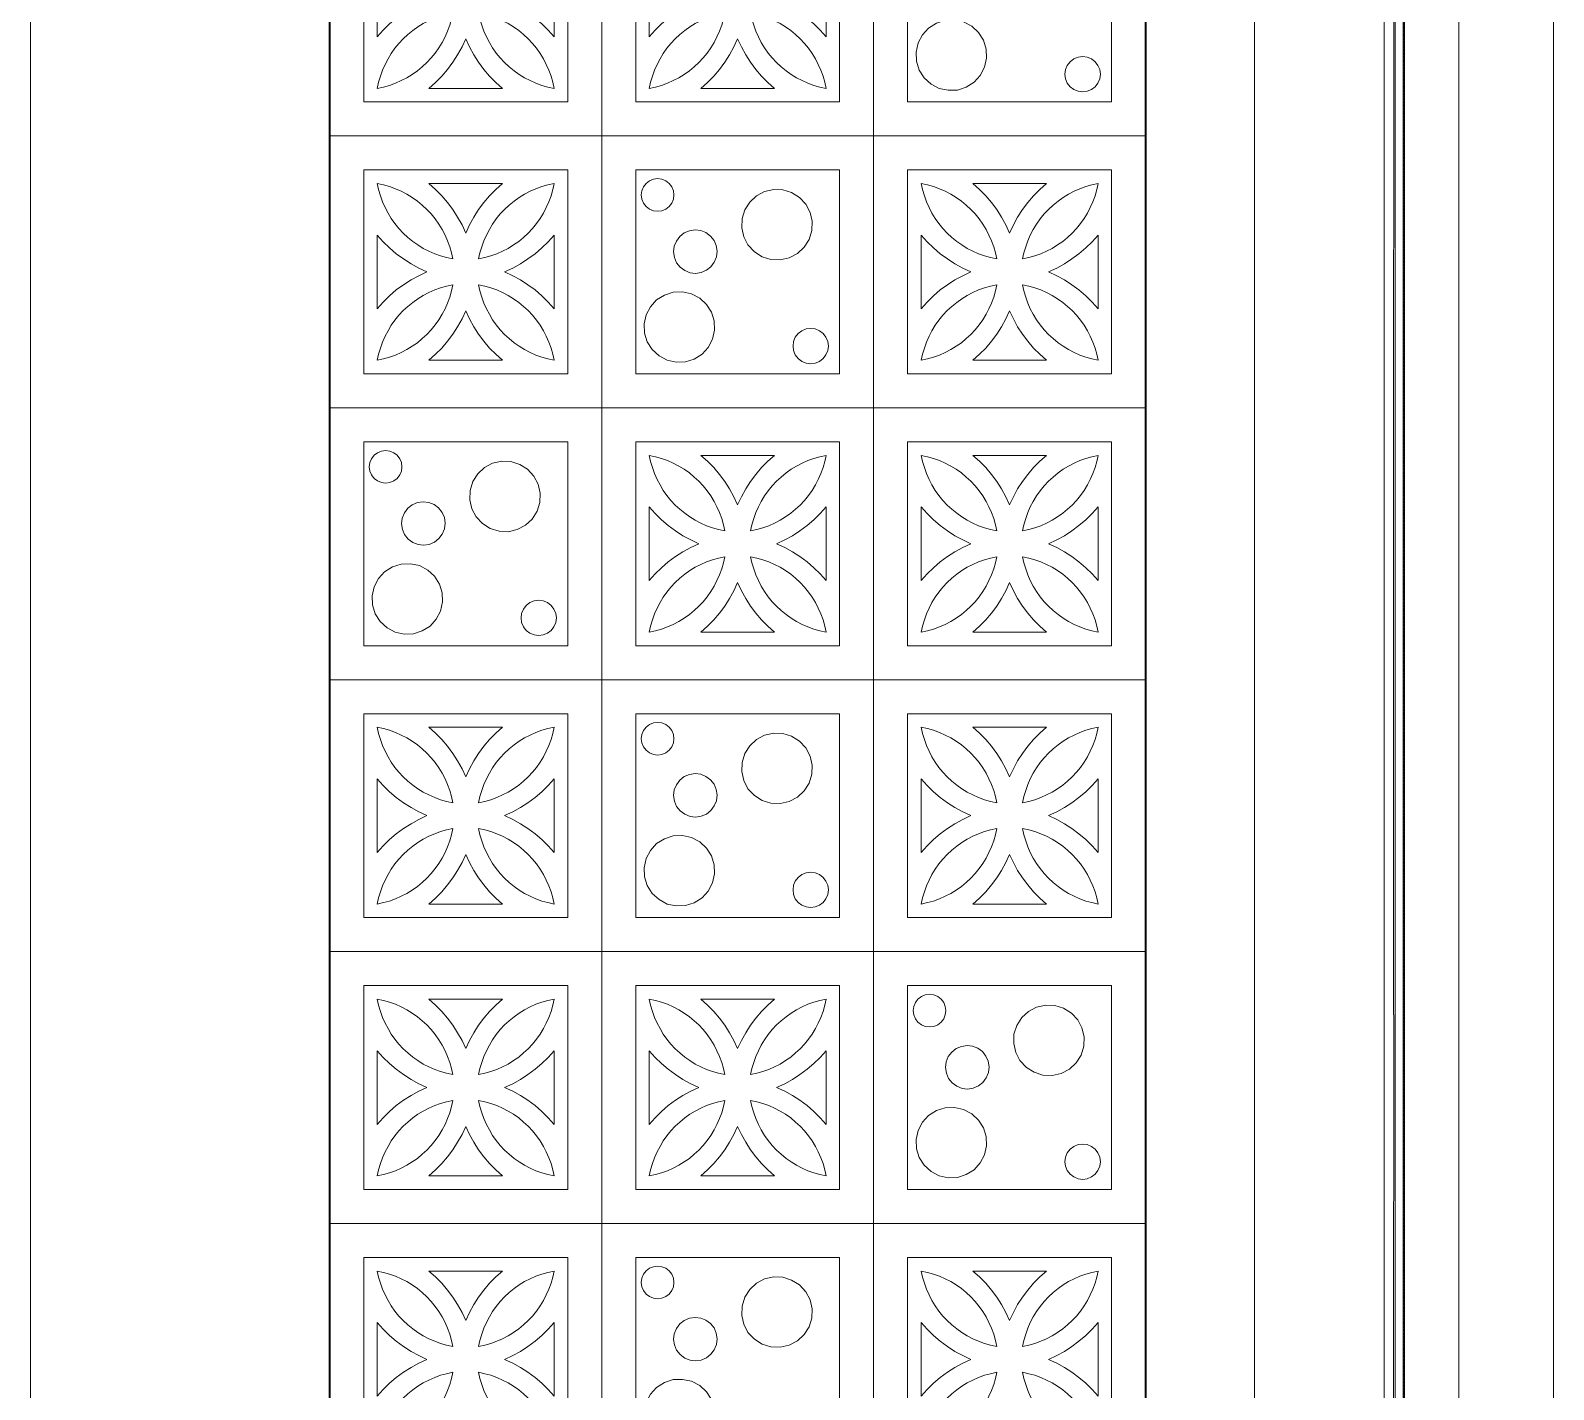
# Model space of a CAD drawing. Header units: millimetres. Extents: x 1336014 to 2939047, y -333549 to -60566.
# Drawn here: x 1468997 to 1470117, y -153085 to -152085 of the extents above; entities that cross this region are included whole.
import ezdxf

# ---------------------------------------------------------------- set-up
doc = ezdxf.new("R2010")
doc.units = ezdxf.units.MM
doc.header["$MEASUREMENT"] = 0
doc.linetypes.add('CENTER2', pattern=[1.125, 0.75, -0.125, 0.125, -0.125])
doc.linetypes.add('HIDDEN', pattern=[0.375, 0.25, -0.125])
for name, color, linetype, lineweight in [('01.Cut', 255, 'Continuous', 35), ('02.Thay', 145, 'Continuous', 15), ('03.Manh', 251, 'Continuous', 13), ('06.betong', 2, 'Continuous', 35), ('10.truc', 250, 'CENTER2', 20), ('kính', 54, 'Continuous', 9), ('Đường gióng', 251, 'Continuous', 9)]:
    doc.layers.add(name, color=color, linetype=linetype, lineweight=lineweight)

# ---------------------------------------------------------------- blocks, each defined once
blk = doc.blocks.new('qưeqw')
at = {"layer": 'kính'}
for p, q in [((871903.1, 36569.7), (871903.2, 36843.8)), ((871911.2, 36843.8), (871911.2, 36569.7))]:
    blk.add_line(p, q, dxfattribs=at)
for points in [[(871903.1, 36843.8), (871903.2, 37971.1), (871904.2, 37972), (871910.1, 37972), (871911.2, 37971.1), (871911.2, 36843.9)], [(871904.2, 36548.5), (871904.2, 36548.5), (871904.2, 36548.5), (871903.2, 36549.5), (871903.1, 36569.7)], [(871911.2, 36569.7), (871911.2, 36549.5), (871910.2, 36548.5)]]:
    blk.add_lwpolyline(points, dxfattribs=at)
at = {"layer": 'kính', "linetype": 'HIDDEN', "lineweight": 5}
blk.add_lwpolyline([(871904.2, 36548.5), (871910.1, 36548.5), (871910.1, 37972), (871904.2, 37972)], close=True, dxfattribs=at)
at = {"layer": 'Đường gióng'}
for p, q in [((871951, 36843.8), (871951, 37960.5)), ((871896.2, 37838.4), (871896.2, 36843.8)), ((871951, 36843.8), (871951, 37838.4)), ((871896.2, 36843.8), (871896.2, 36559.8)), ((871951, 36560), (871951, 36843.8))]:
    blk.add_line(p, q, dxfattribs=at)
blk.add_lwpolyline([(871896.2, 37960.7), (871896.2, 36843.8)], dxfattribs=at)
blk = doc.blocks.new('ewrw')
for p, q in [((-554.5, 1267.1), (-554.5, 1067.1)), ((-354.5, 1267.1), (-554.5, 1267.1)), ((-354.5, 1067.1), (-354.5, 1267.1)), ((-379.5, 1242.1), (-529.5, 1242.1)), ((-529.5, 1242.1), (-529.5, 1092.1)), ((-519.5, 1232.1), (-518.5, 1227.6)), ((-514.9, 1231.1), (-519.5, 1232.1)), ((-476.7, 1227.8), (-481.5, 1232.1)), ((-427.4, 1232.1), (-481.5, 1232.1)), ((-427.4, 1232.1), (-432.3, 1227.8)), ((-389.5, 1232.1), (-394, 1231.1)), ((-390.4, 1227.6), (-389.5, 1232.1)), ((-379.5, 1092.1), (-379.5, 1242.1)), ((-518.5, 1227.6), (-517.2, 1223.1)), ((-517.2, 1223.1), (-515.7, 1218.7)), ((-510.5, 1229.9), (-514.9, 1231.1)), ((-506.1, 1228.3), (-510.5, 1229.9)), ((-501.9, 1226.4), (-506.1, 1228.3)), ((-497.7, 1224.3), (-501.9, 1226.4)), ((-493.8, 1221.9), (-497.7, 1224.3)), ((-490, 1219.2), (-493.8, 1221.9)), ((-472.1, 1223.1), (-476.7, 1227.8)), ((-467.8, 1218.1), (-472.1, 1223.1)), ((-436.9, 1223.1), (-441.1, 1218.1)), ((-432.3, 1227.8), (-436.9, 1223.1)), ((-415.2, 1221.9), (-418.9, 1219.2)), ((-411.2, 1224.3), (-415.2, 1221.9)), ((-407.1, 1226.4), (-411.2, 1224.3)), ((-402.8, 1228.3), (-407.1, 1226.4)), ((-398.5, 1229.9), (-402.8, 1228.3)), ((-394, 1231.1), (-398.5, 1229.9)), ((-393.3, 1218.7), (-391.7, 1223.1)), ((-391.7, 1223.1), (-390.4, 1227.6)), ((-515.7, 1218.7), (-513.8, 1214.5)), ((-513.8, 1214.5), (-511.6, 1210.4)), ((-511.6, 1210.4), (-509.2, 1206.4)), ((-486.4, 1216.2), (-490, 1219.2)), ((-483, 1213.1), (-486.4, 1216.2)), ((-479.8, 1209.7), (-483, 1213.1)), ((-476.9, 1206.1), (-479.8, 1209.7)), ((-463.9, 1212.9), (-467.8, 1218.1)), ((-460.4, 1207.4), (-463.9, 1212.9)), ((-445, 1212.9), (-448.6, 1207.4)), ((-441.1, 1218.1), (-445, 1212.9)), ((-429.1, 1209.7), (-432, 1206.1)), ((-425.9, 1213.1), (-429.1, 1209.7)), ((-422.5, 1216.2), (-425.9, 1213.1)), ((-418.9, 1219.2), (-422.5, 1216.2)), ((-399.7, 1206.4), (-397.3, 1210.4)), ((-397.3, 1210.4), (-395.2, 1214.5)), ((-395.2, 1214.5), (-393.3, 1218.7)), ((-509.2, 1206.4), (-506.5, 1202.6)), ((-506.5, 1202.6), (-503.6, 1199)), ((-503.6, 1199), (-500.4, 1195.6)), ((-474.2, 1202.3), (-476.9, 1206.1)), ((-471.8, 1198.3), (-474.2, 1202.3)), ((-457.2, 1201.6), (-460.4, 1207.4)), ((-454.5, 1195.7), (-457.2, 1201.6)), ((-451.7, 1201.6), (-454.5, 1195.7)), ((-448.6, 1207.4), (-451.7, 1201.6)), ((-434.7, 1202.3), (-437.1, 1198.3)), ((-432, 1206.1), (-434.7, 1202.3)), ((-408.5, 1195.6), (-405.3, 1199)), ((-405.3, 1199), (-402.4, 1202.6)), ((-402.4, 1202.6), (-399.7, 1206.4)), ((-519.5, 1194.2), (-515.1, 1189.3)), ((-519.5, 1194.2), (-519.5, 1140)), ((-515.1, 1189.3), (-510.5, 1184.7)), ((-500.4, 1195.6), (-497, 1192.5)), ((-497, 1192.5), (-493.4, 1189.5)), ((-493.4, 1189.5), (-489.7, 1186.9)), ((-469.7, 1194.2), (-471.8, 1198.3)), ((-467.8, 1190), (-469.7, 1194.2)), ((-466.2, 1185.6), (-467.8, 1190)), ((-441.2, 1190), (-442.7, 1185.6)), ((-439.3, 1194.2), (-441.2, 1190)), ((-437.1, 1198.3), (-439.3, 1194.2)), ((-419.3, 1186.9), (-415.5, 1189.5)), ((-415.5, 1189.5), (-411.9, 1192.5)), ((-411.9, 1192.5), (-408.5, 1195.6)), ((-398.5, 1184.7), (-393.8, 1189.3)), ((-393.8, 1189.3), (-389.5, 1194.2)), ((-389.5, 1140), (-389.5, 1194.2)), ((-510.5, 1184.7), (-505.5, 1180.5)), ((-505.5, 1180.5), (-500.2, 1176.6)), ((-500.2, 1176.6), (-494.7, 1173)), ((-489.7, 1186.9), (-485.7, 1184.4)), ((-485.7, 1184.4), (-481.6, 1182.3)), ((-481.6, 1182.3), (-477.3, 1180.4)), ((-477.3, 1180.4), (-473, 1178.8)), ((-473, 1178.8), (-468.5, 1177.6)), ((-468.5, 1177.6), (-464, 1176.6)), ((-464.9, 1181.1), (-466.2, 1185.6)), ((-464, 1176.6), (-464.9, 1181.1)), ((-444, 1181.1), (-445, 1176.6)), ((-445, 1176.6), (-440.4, 1177.6)), ((-442.7, 1185.6), (-444, 1181.1)), ((-440.4, 1177.6), (-436, 1178.8)), ((-436, 1178.8), (-431.6, 1180.4)), ((-431.6, 1180.4), (-427.4, 1182.3)), ((-427.4, 1182.3), (-423.2, 1184.4)), ((-423.2, 1184.4), (-419.3, 1186.9)), ((-414.2, 1173), (-408.7, 1176.6)), ((-408.7, 1176.6), (-403.5, 1180.5)), ((-403.5, 1180.5), (-398.5, 1184.7)), ((-494.7, 1173), (-489, 1169.9)), ((-489, 1169.9), (-483.1, 1167.1)), ((-483.1, 1167.1), (-489, 1164.3)), ((-425.9, 1167.1), (-419.9, 1169.9)), ((-419.9, 1164.3), (-425.9, 1167.1)), ((-419.9, 1169.9), (-414.2, 1173)), ((-505.5, 1153.8), (-510.5, 1149.5)), ((-500.2, 1157.7), (-505.5, 1153.8)), ((-494.7, 1161.2), (-500.2, 1157.7)), ((-489, 1164.3), (-494.7, 1161.2)), ((-477.3, 1153.8), (-481.6, 1151.9)), ((-473, 1155.4), (-477.3, 1153.8)), ((-468.5, 1156.6), (-473, 1155.4)), ((-464, 1157.6), (-468.5, 1156.6)), ((-464.9, 1153.1), (-464, 1157.6)), ((-445, 1157.6), (-444, 1153.1)), ((-440.4, 1156.6), (-445, 1157.6)), ((-436, 1155.4), (-440.4, 1156.6)), ((-431.6, 1153.8), (-436, 1155.4)), ((-427.4, 1151.9), (-431.6, 1153.8)), ((-414.2, 1161.2), (-419.9, 1164.3)), ((-408.7, 1157.7), (-414.2, 1161.2)), ((-403.5, 1153.8), (-408.7, 1157.7)), ((-398.5, 1149.5), (-403.5, 1153.8)), ((-515.1, 1144.9), (-519.5, 1140)), ((-510.5, 1149.5), (-515.1, 1144.9)), ((-493.4, 1144.7), (-497, 1141.7)), ((-489.7, 1147.4), (-493.4, 1144.7)), ((-485.7, 1149.8), (-489.7, 1147.4)), ((-481.6, 1151.9), (-485.7, 1149.8)), ((-469.7, 1140), (-467.8, 1144.2)), ((-467.8, 1144.2), (-466.2, 1148.6)), ((-466.2, 1148.6), (-464.9, 1153.1)), ((-444, 1153.1), (-442.7, 1148.6)), ((-442.7, 1148.6), (-441.2, 1144.2)), ((-441.2, 1144.2), (-439.3, 1140)), ((-423.2, 1149.8), (-427.4, 1151.9)), ((-419.3, 1147.4), (-423.2, 1149.8)), ((-415.5, 1144.7), (-419.3, 1147.4)), ((-411.9, 1141.7), (-415.5, 1144.7)), ((-393.8, 1144.9), (-398.5, 1149.5)), ((-389.5, 1140), (-393.8, 1144.9)), ((-506.5, 1131.6), (-509.2, 1127.8)), ((-503.6, 1135.2), (-506.5, 1131.6)), ((-500.4, 1138.6), (-503.6, 1135.2)), ((-497, 1141.7), (-500.4, 1138.6)), ((-476.9, 1128.1), (-474.2, 1131.9)), ((-474.2, 1131.9), (-471.8, 1135.9)), ((-471.8, 1135.9), (-469.7, 1140)), ((-460.4, 1126.8), (-457.2, 1132.6)), ((-457.2, 1132.6), (-454.5, 1138.5)), ((-454.5, 1138.5), (-451.7, 1132.6)), ((-451.7, 1132.6), (-448.6, 1126.8)), ((-439.3, 1140), (-437.1, 1135.9)), ((-437.1, 1135.9), (-434.7, 1131.9)), ((-434.7, 1131.9), (-432, 1128.1)), ((-408.5, 1138.6), (-411.9, 1141.7)), ((-405.3, 1135.2), (-408.5, 1138.6)), ((-402.4, 1131.6), (-405.3, 1135.2)), ((-399.7, 1127.8), (-402.4, 1131.6)), ((-511.6, 1123.8), (-513.8, 1119.7)), ((-509.2, 1127.8), (-511.6, 1123.8)), ((-486.4, 1118), (-483, 1121.1)), ((-483, 1121.1), (-479.8, 1124.5)), ((-479.8, 1124.5), (-476.9, 1128.1)), ((-467.8, 1116.1), (-463.9, 1121.3)), ((-463.9, 1121.3), (-460.4, 1126.8)), ((-448.6, 1126.8), (-445, 1121.3)), ((-445, 1121.3), (-441.1, 1116.1)), ((-432, 1128.1), (-429.1, 1124.5)), ((-429.1, 1124.5), (-425.9, 1121.1)), ((-425.9, 1121.1), (-422.5, 1118)), ((-397.3, 1123.8), (-399.7, 1127.8)), ((-395.2, 1119.7), (-397.3, 1123.8)), ((-517.2, 1111.1), (-518.5, 1106.6)), ((-515.7, 1115.5), (-517.2, 1111.1)), ((-513.8, 1119.7), (-515.7, 1115.5)), ((-501.9, 1107.8), (-497.7, 1109.9)), ((-497.7, 1109.9), (-493.8, 1112.4)), ((-493.8, 1112.4), (-490, 1115)), ((-490, 1115), (-486.4, 1118)), ((-476.7, 1106.5), (-472.1, 1111.1)), ((-472.1, 1111.1), (-467.8, 1116.1)), ((-441.1, 1116.1), (-436.9, 1111.1)), ((-436.9, 1111.1), (-432.3, 1106.5)), ((-422.5, 1118), (-418.9, 1115)), ((-418.9, 1115), (-415.2, 1112.4)), ((-415.2, 1112.4), (-411.2, 1109.9)), ((-411.2, 1109.9), (-407.1, 1107.8)), ((-393.3, 1115.5), (-395.2, 1119.7)), ((-391.7, 1111.1), (-393.3, 1115.5)), ((-390.4, 1106.6), (-391.7, 1111.1)), ((-518.5, 1106.6), (-519.5, 1102.1)), ((-519.5, 1102.1), (-514.9, 1103.1)), ((-514.9, 1103.1), (-510.5, 1104.3)), ((-510.5, 1104.3), (-506.1, 1105.9)), ((-506.1, 1105.9), (-501.9, 1107.8)), ((-481.5, 1102.1), (-476.7, 1106.5)), ((-481.5, 1102.1), (-427.4, 1102.1)), ((-432.3, 1106.5), (-427.4, 1102.1)), ((-407.1, 1107.8), (-402.8, 1105.9)), ((-402.8, 1105.9), (-398.5, 1104.3)), ((-398.5, 1104.3), (-394, 1103.1)), ((-394, 1103.1), (-389.5, 1102.1)), ((-389.5, 1102.1), (-390.4, 1106.6)), ((-529.5, 1092.1), (-379.5, 1092.1)), ((-554.5, 1067.1), (-354.5, 1067.1))]:
    blk.add_line(p, q)
blk = doc.blocks.new('q\xadeqw')
for p, q in [((-554.5, 992.1), (-554.5, 792.1)), ((-354.5, 992.1), (-554.5, 992.1)), ((-354.5, 792.1), (-354.5, 992.1)), ((-379.5, 967.1), (-529.5, 967.1)), ((-529.5, 967.1), (-529.5, 817.1)), ((-379.5, 817.1), (-379.5, 967.1)), ((-525, 951.8), (-523.8, 954.7)), ((-523.8, 954.7), (-521.9, 957.2)), ((-521.9, 957.2), (-519.4, 959.1)), ((-519.4, 959.1), (-516.5, 960.3)), ((-516.5, 960.3), (-513.4, 960.7)), ((-513.4, 960.7), (-510.3, 960.3)), ((-510.3, 960.3), (-507.4, 959.1)), ((-507.4, 959.1), (-504.9, 957.2)), ((-504.9, 957.2), (-503, 954.7)), ((-503, 954.7), (-501.8, 951.8)), ((-434.7, 951.3), (-428, 952.8)), ((-428, 952.8), (-421.3, 952.5)), ((-421.3, 952.5), (-414.8, 950.5)), ((-525.4, 948.7), (-525, 951.8)), ((-525, 945.6), (-525.4, 948.7)), ((-523.8, 942.7), (-525, 945.6)), ((-521.9, 940.2), (-523.8, 942.7)), ((-503, 942.7), (-504.9, 940.2)), ((-501.8, 945.6), (-503, 942.7)), ((-501.8, 951.8), (-501.4, 948.7)), ((-501.4, 948.7), (-501.8, 945.6)), ((-449.3, 937.8), (-445.6, 943.5)), ((-445.6, 943.5), (-440.7, 948.1)), ((-440.7, 948.1), (-434.7, 951.3)), ((-414.8, 950.5), (-409, 946.9)), ((-409, 946.9), (-404.4, 941.9)), ((-404.4, 941.9), (-401.3, 935.9)), ((-519.4, 938.3), (-521.9, 940.2)), ((-516.5, 937.1), (-519.4, 938.3)), ((-513.4, 936.7), (-516.5, 937.1)), ((-510.3, 937.1), (-513.4, 936.7)), ((-507.4, 938.3), (-510.3, 937.1)), ((-504.9, 940.2), (-507.4, 938.3)), ((-451.5, 924.5), (-451.3, 931.3)), ((-451.3, 931.3), (-449.3, 937.8)), ((-401.3, 935.9), (-399.8, 929.3)), ((-497.1, 918.2), (-493.8, 920.8)), ((-493.8, 920.8), (-490, 922.4)), ((-490, 922.4), (-485.8, 923)), ((-485.8, 923), (-481.7, 922.5)), ((-481.7, 922.5), (-477.8, 921)), ((-477.8, 921), (-474.5, 918.5)), ((-474.5, 918.5), (-471.9, 915.2)), ((-450, 917.9), (-451.5, 924.5)), ((-400, 922.5), (-402, 916)), ((-399.8, 929.3), (-400, 922.5)), ((-501.6, 906.8), (-501.1, 911)), ((-501.1, 911), (-499.6, 914.8)), ((-499.6, 914.8), (-497.1, 918.2)), ((-471.9, 915.2), (-470.2, 911.4)), ((-470.2, 911.4), (-469.6, 907.3)), ((-469.6, 907.3), (-470.1, 903.1)), ((-446.9, 911.9), (-450, 917.9)), ((-442.2, 906.9), (-446.9, 911.9)), ((-405.6, 910.3), (-410.6, 905.7)), ((-402, 916), (-405.6, 910.3)), ((-501, 902.7), (-501.6, 906.8)), ((-499.4, 898.8), (-501, 902.7)), ((-496.8, 895.6), (-499.4, 898.8)), ((-471.7, 899.2), (-474.2, 895.9)), ((-470.1, 903.1), (-471.7, 899.2)), ((-436.5, 903.3), (-442.2, 906.9)), ((-430, 901.3), (-436.5, 903.3)), ((-423.2, 901), (-430, 901.3)), ((-416.6, 902.5), (-423.2, 901)), ((-410.6, 905.7), (-416.6, 902.5)), ((-493.4, 893.1), (-496.8, 895.6)), ((-489.5, 891.5), (-493.4, 893.1)), ((-485.4, 891), (-489.5, 891.5)), ((-481.3, 891.6), (-485.4, 891)), ((-477.4, 893.3), (-481.3, 891.6)), ((-474.2, 895.9), (-477.4, 893.3)), ((-514.1, 871.5), (-508.3, 875.1)), ((-508.3, 875.1), (-501.9, 877.2)), ((-501.9, 877.2), (-495.1, 877.4)), ((-495.1, 877.4), (-488.5, 876)), ((-488.5, 876), (-482.4, 872.8)), ((-521.8, 860.5), (-518.7, 866.5)), ((-518.7, 866.5), (-514.1, 871.5)), ((-482.4, 872.8), (-477.4, 868.2)), ((-477.4, 868.2), (-473.8, 862.5)), ((-473.8, 862.5), (-471.8, 856)), ((-523.3, 853.8), (-521.8, 860.5)), ((-523, 847.1), (-523.3, 853.8)), ((-471.8, 856), (-471.5, 849.3)), ((-521, 840.6), (-523, 847.1)), ((-517.3, 834.9), (-521, 840.6)), ((-473, 842.6), (-476.1, 836.6)), ((-471.5, 849.3), (-473, 842.6)), ((-413.8, 837.5), (-413.4, 840.9)), ((-413.4, 840.9), (-412.1, 844)), ((-412.1, 844), (-410, 846.7)), ((-410, 846.7), (-407.3, 848.8)), ((-407.3, 848.8), (-404.2, 850.1)), ((-404.2, 850.1), (-400.8, 850.5)), ((-400.8, 850.5), (-397.5, 850.1)), ((-397.5, 850.1), (-394.3, 848.8)), ((-394.3, 848.8), (-391.6, 846.7)), ((-391.6, 846.7), (-389.6, 844)), ((-389.6, 844), (-388.3, 840.9)), ((-388.3, 840.9), (-387.8, 837.5)), ((-512.3, 830.3), (-517.3, 834.9)), ((-506.3, 827.1), (-512.3, 830.3)), ((-480.7, 831.6), (-486.4, 828)), ((-476.1, 836.6), (-480.7, 831.6)), ((-413.4, 834.2), (-413.8, 837.5)), ((-412.1, 831), (-413.4, 834.2)), ((-410, 828.3), (-412.1, 831)), ((-389.6, 831), (-391.6, 828.3)), ((-388.3, 834.2), (-389.6, 831)), ((-387.8, 837.5), (-388.3, 834.2)), ((-499.7, 825.7), (-506.3, 827.1)), ((-492.9, 825.9), (-499.7, 825.7)), ((-486.4, 828), (-492.9, 825.9)), ((-407.3, 826.3), (-410, 828.3)), ((-404.2, 825), (-407.3, 826.3)), ((-400.8, 824.5), (-404.2, 825)), ((-397.5, 825), (-400.8, 824.5)), ((-394.3, 826.3), (-397.5, 825)), ((-391.6, 828.3), (-394.3, 826.3)), ((-529.5, 817.1), (-379.5, 817.1)), ((-554.5, 792.1), (-354.5, 792.1))]:
    blk.add_line(p, q)
blk = doc.blocks.new('\xadqerqwr')
at = {"layer": '01.Cut'}
blk.add_lwpolyline([(-300, 2600), (300, 2600), (300, 0), (-300, 0)], close=True, dxfattribs=at)
for name, p in [('ewrw', (254.5, 532.9)), ('ewrw', (454.5, 532.9)), ('q\xadeqw', (654.5, 807.9)), ('ewrw', (254.5, 332.9)), ('q\xadeqw', (454.5, 607.9)), ('ewrw', (654.5, 332.9)), ('ewrw', (454.5, 132.9)), ('ewrw', (654.5, 132.9)), ('q\xadeqw', (254.5, 407.9)), ('ewrw', (254.5, -67.1)), ('q\xadeqw', (454.5, 207.9)), ('ewrw', (654.5, -67.1)), ('ewrw', (254.5, -267.1)), ('ewrw', (454.5, -267.1)), ('q\xadeqw', (654.5, 7.9)), ('ewrw', (254.5, -467.1)), ('q\xadeqw', (454.5, -192.1)), ('ewrw', (654.5, -467.1))]:
    blk.add_blockref(name, p)

msp = doc.modelspace()

# ---------------------------------------------------------------- linework, layer by layer
at = {"layer": '02.Thay'}
msp.add_lwpolyline([(1468997.5, -153642.7), (1468997.5, -150942.7)], dxfattribs=at)
msp.add_lwpolyline([(1469897.5, -151592.8), (1470117.5, -151592.8), (1470117.5, -153192.8), (1469897.5, -153192.8)], close=True, dxfattribs=at)
at = {"layer": '10.truc'}
msp.add_line((1470007.5, -143408.8), (1470007.5, -160388.6), dxfattribs=at)

# ---------------------------------------------------------------- block references
at = {"layer": '03.Manh'}
msp.add_blockref('\xadqerqwr', (1469517.5, -153762.7), dxfattribs=at)
at = {"layer": '06.betong'}
msp.add_blockref('qưeqw', (598096.7, -189653), dxfattribs=at)

doc.saveas('drawing.dxf')
